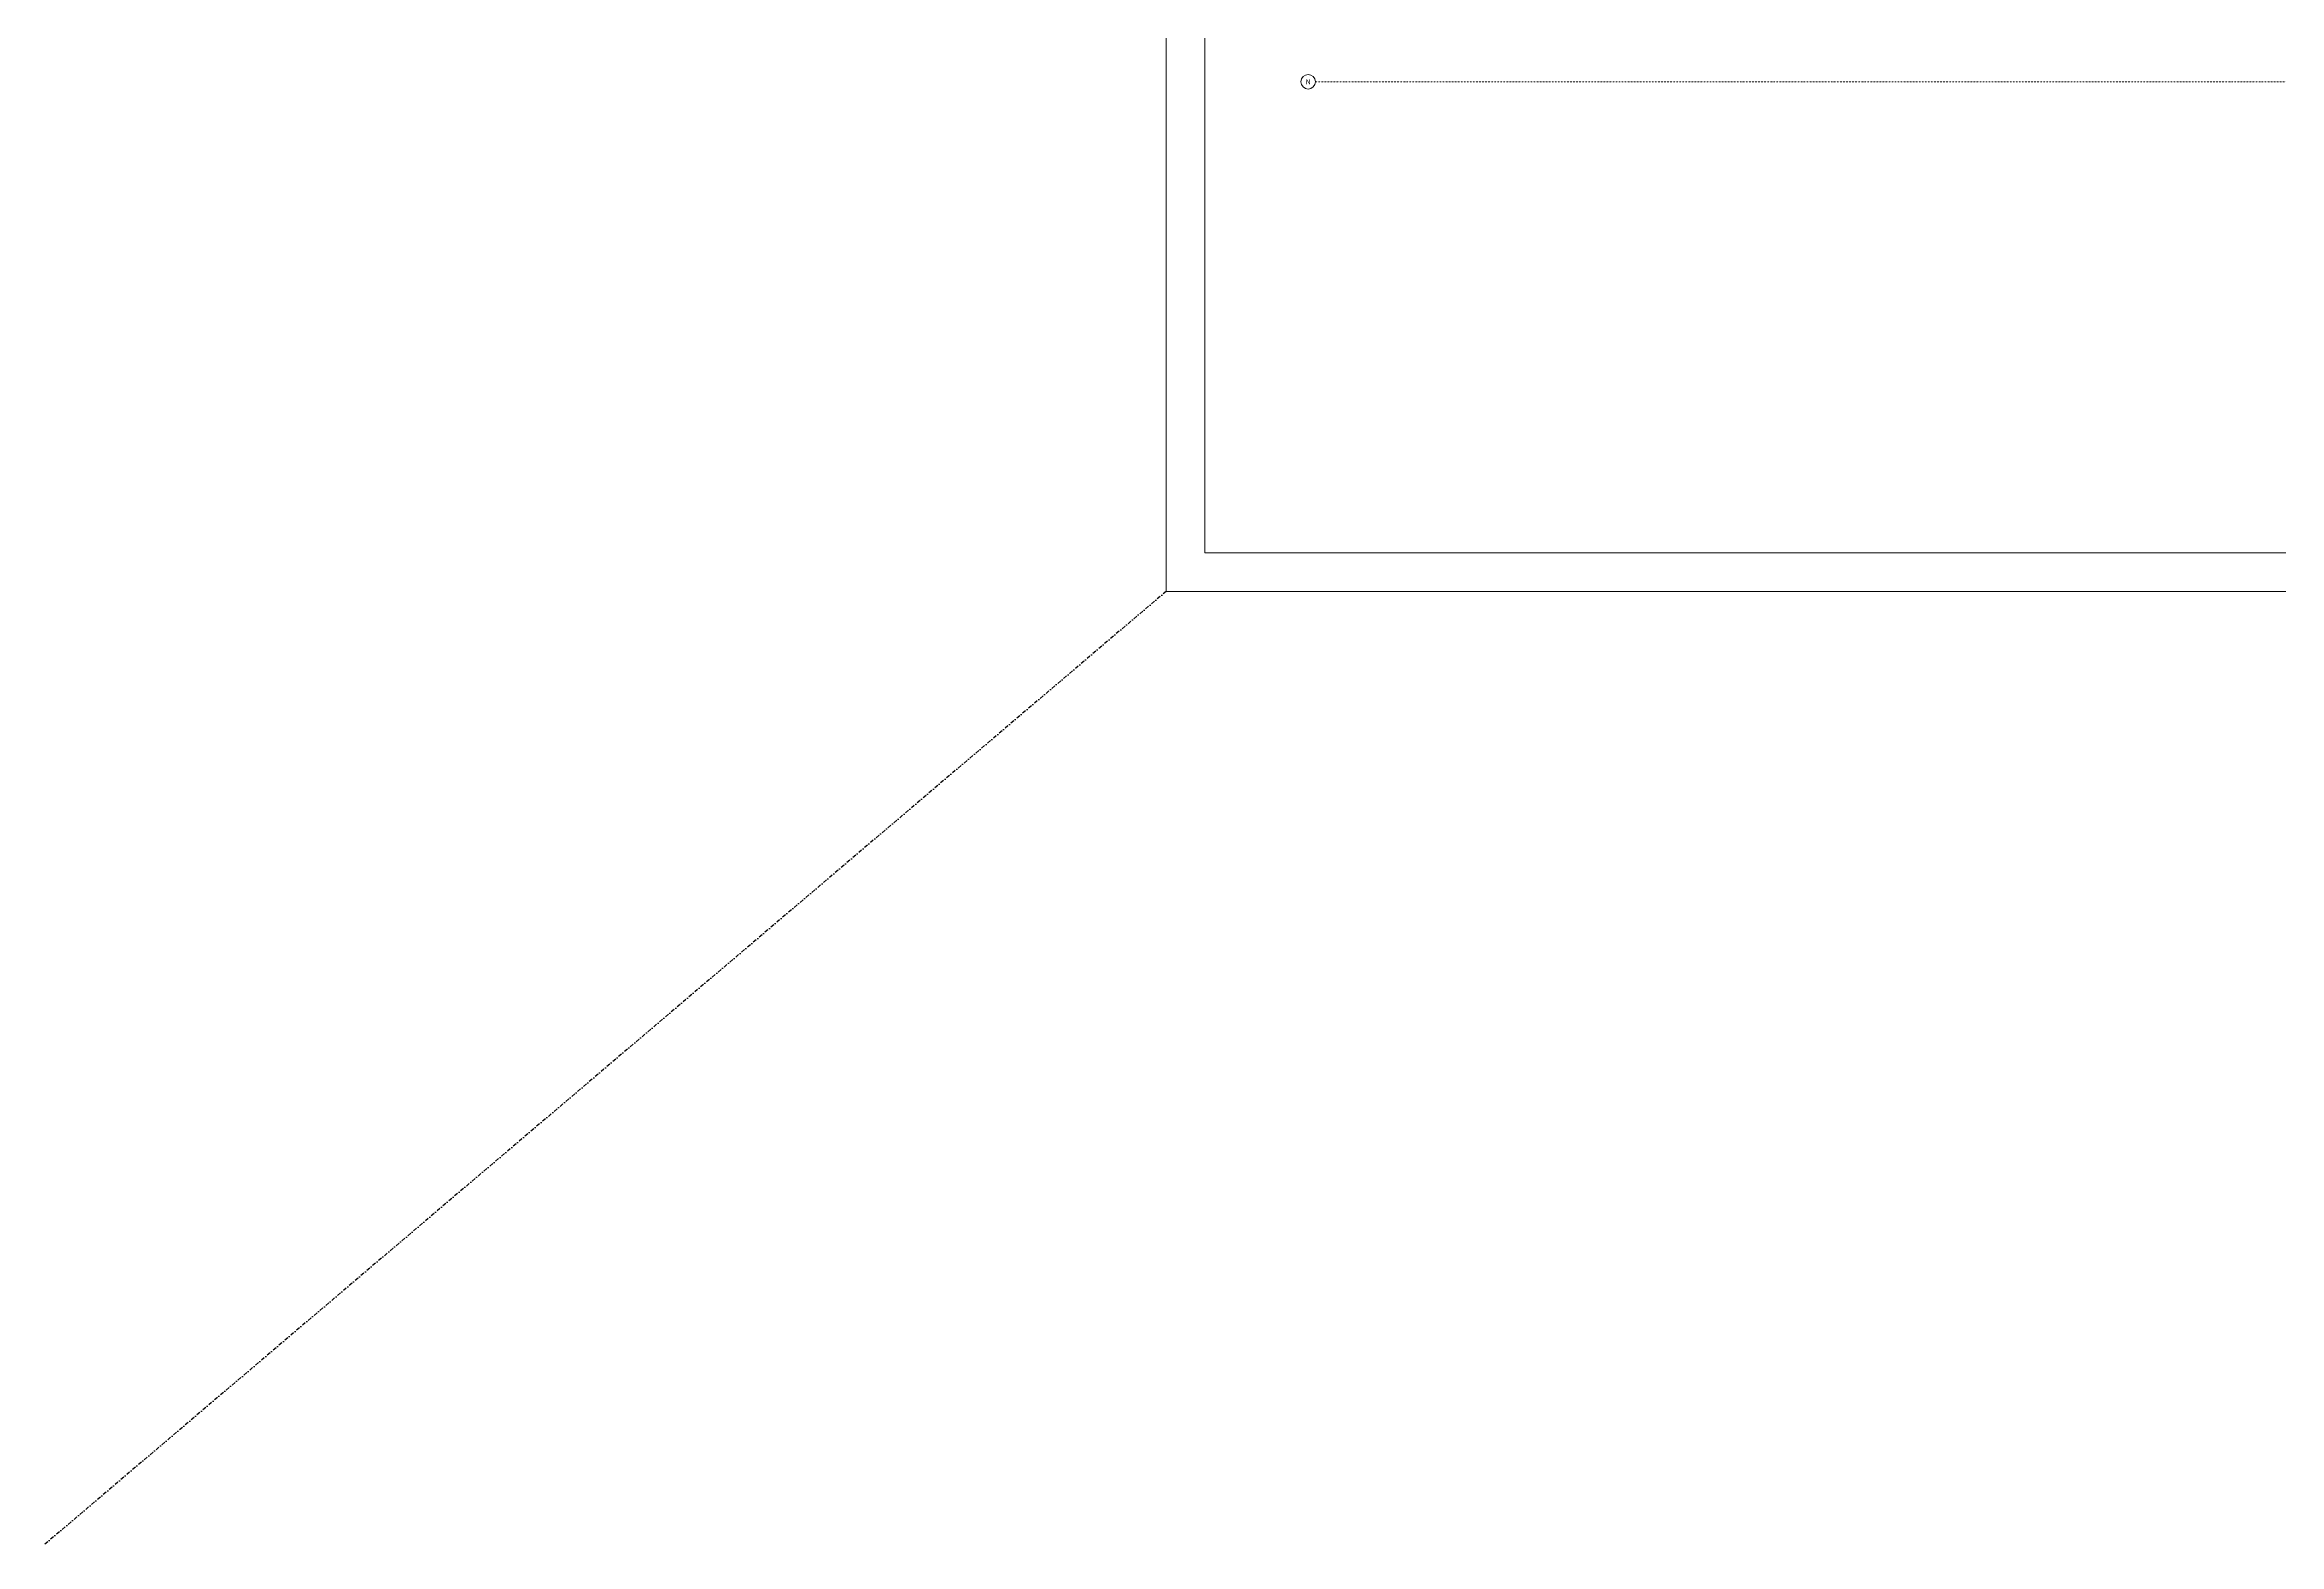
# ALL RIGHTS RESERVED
# Model space of a CAD drawing. Header units: metres. Extents: x -19121 to 152404, y -12107 to 29421.
# Drawn here: x -19121 to -629, y -12107 to 307 of the extents above; entities that cross this region are included whole.
import ezdxf
from ezdxf.enums import TextEntityAlignment as Align

# ---------------------------------------------------------------- set-up
doc = ezdxf.new("R2010")
doc.units = ezdxf.units.M
doc.header["$LTSCALE"] = 50
doc.header["$MEASUREMENT"] = 0
doc.linetypes.add('DASHDOT', pattern=[25.4, 12.7, -6.35, 0, -6.35])
doc.linetypes.add('DASHDOT2', pattern=[0.5, 0.25, -0.125, 0, -0.125])
doc.layers.get('0').update_dxf_attribs({"color": 9, "lineweight": 9})
for name, color, linetype, lineweight in [('21', 9, 'Continuous', 9), ('24', 9, 'DASHDOT2', 9), ('40A', 9, 'Continuous', 9), ('E-KABLO', 7, 'Continuous', 30)]:
    doc.layers.add(name, color=color, linetype=linetype, lineweight=lineweight)
doc.styles.add('Arial', font='arial.ttf', dxfattribs={"height": 2.5})

# ---------------------------------------------------------------- blocks, each defined once
blk = doc.blocks.new('0_aks')
at = {"linetype": 'Continuous'}
blk.add_circle((0, 0), 3, dxfattribs=at)
at = {"style": 'Arial'}
blk.add_attdef('AKS', text='', height=2, dxfattribs=at).set_placement((0, 0), align=Align.MIDDLE_CENTER)
blk = doc.blocks.new('p-akslar_yeni')
at = {"layer": '24'}
blk.add_lwpolyline([(-2190, -8575), (6415, -8575)], dxfattribs=at)
at = {"layer": '21', "xscale": 20, "yscale": 20, "zscale": 20}
blk.add_blockref('0_aks', (-2250, -8575), dxfattribs=at).add_auto_attribs({'AKS': 'N'})

msp = doc.modelspace()

# ---------------------------------------------------------------- linework, layer by layer
at = {"layer": '40A'}
for points in [[(18159.28, -4218.56), (-9840.72, -4218.56), (-9840.72, 12601.44), (18159.28, 12601.44)], [(-9520.72, 12281.44), (15999.52, 12281.44), (15999.52, -3898.56), (-9520.72, -3898.56)]]:
    msp.add_lwpolyline(points, close=True, dxfattribs=at)
at = {"layer": 'E-KABLO', "color": 6, "linetype": 'DASHDOT', "ltscale": 0.05}
msp.add_lwpolyline([(-9840.72, -4218.56), (-19120.71, -12107.33)], dxfattribs=at)

# ---------------------------------------------------------------- block references
at = {"layer": '24'}
msp.add_blockref('p-akslar_yeni', (-6415, 8575), dxfattribs=at)

doc.saveas('drawing.dxf')
